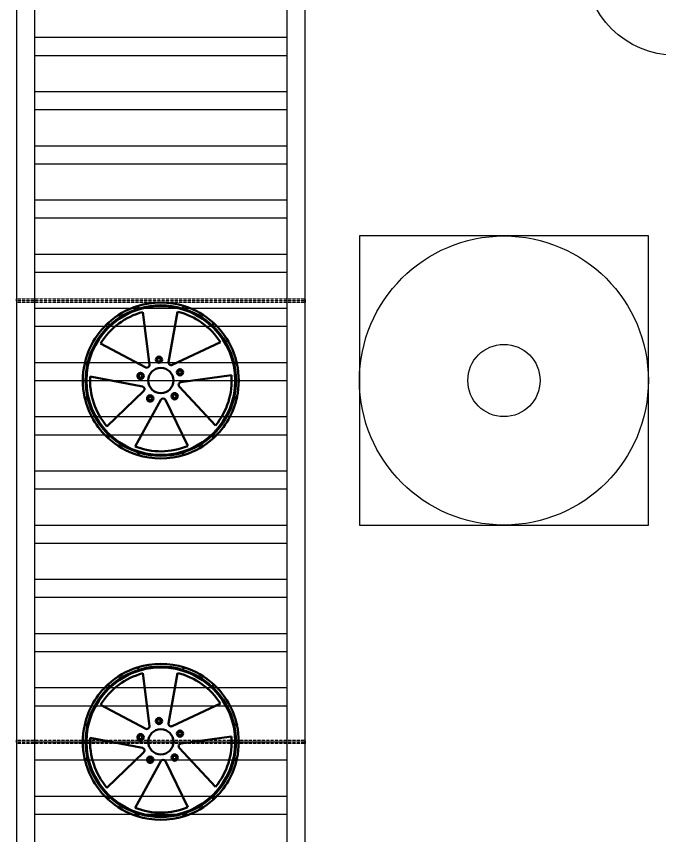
# Model space of a CAD drawing. Header units: millimetres. Extents: x -395 to 4905, y 2401 to 9404.
# Drawn here: x 1855 to 3636, y 4744 to 7012 of the extents above; entities that cross this region are included whole.
import ezdxf

# ---------------------------------------------------------------- set-up
doc = ezdxf.new("R2010")
doc.units = ezdxf.units.MM
doc.linetypes.add('TransientTextAxis', pattern=[0.3, 0.2, -0.1, 0, 0])
for name, color, linetype in [('Lineas', 7, 'Continuous'), ('PDF3_Visible (ISO)', 7, 'Continuous'), ('Sensores', 10, 'TransientTextAxis')]:
    doc.layers.add(name, color=color, linetype=linetype)

# ---------------------------------------------------------------- blocks, each defined once
blk = doc.blocks.new('*U9')
at = {"layer": 'Lineas'}
for p, q in [((-350, 25), (350, 25)), ((-350, -25), (350, -25))]:
    blk.add_line(p, q, dxfattribs=at)
blk = doc.blocks.new('*U10')
at = {"layer": 'Lineas', "color": 0, "linetype": 'ByBlock', "lineweight": -2, "transparency": 16777216}
for p in [(0, 4350), (0, 4200), (0, 4050), (0, 3900), (0, 3750), (0, 3600), (0, 3450), (0, 3300), (0, 3150), (0, 3000), (0, 2850), (0, 2700), (0, 2550), (0, 2400), (0, 2250)]:
    blk.add_blockref('*U9', p, dxfattribs=at)
blk = doc.blocks.new('Rin')
at = {"layer": 'PDF3_Visible (ISO)', "lineweight": 50}
for points in [[(202.7, 48.4, 0.145642), (143.2, 151.3, 0.117697), (59.4, 199.7, 0.145642), (-59.4, 199.7, 0.117697), (-143.2, 151.3), (-145.4, 159.5)], [(65.5, 205.7, 0.155202), (-65.4, 205.7), (-59.5, 199.7)], [(-166.9, 102.8), (-41.9, 36.3, 0.611277), (-31.7, 43.4), (-49.6, 189.6)], [(165, 105.8), (31.5, 43.5, -0.613104), (21.6, 51.1), (46.2, 190.5)], [(-143.2, 151.3, 0.145642), (-202.7, 48.4, 0.117697), (-202.7, -48.4, 0.145642), (-143.2, -151.3, 0.117697), (-59.5, -199.7)], [(-59.4, -199.7, 0.145642), (59.4, -199.7, 0.117697), (143.2, -151.3, 0.145642), (202.6, -48.4, 0.117697), (202.7, 48.3)], [(-149.3, -126.9), (-47.5, -28.6, 0.606443), (-51, -16.7), (-195.7, 11.5)], [(151.6, -124.2), (51.1, -16.4, -0.60121), (55.2, -4.7), (195.4, 15)], [(-71.3, -182.5), (0.1, -53.6, -0.607275), (12.5, -53.9), (74.6, -181.2)], [(-145.4, -159.5, 0.108205), (-65.5, -205.7, 0.155202), (65.4, -205.7)]]:
    blk.add_lwpolyline(points, format="xyb", dxfattribs=at)
for points in [[(59.5, 199.7), (65.4, 205.7)], [(145.4, 159.5), (143.3, 151.3)], [(-210.9, 46.2), (-202.7, 48.4)], [(202.7, 48.4), (210.9, 46.2)], [(-202.7, -48.3), (-210.9, -46.2)], [(210.9, -46.2), (202.7, -48.3)], [(-145.4, -159.5), (-143.2, -151.3)], [(143.3, -151.3), (145.4, -159.5)], [(-59.5, -199.7), (-65.4, -205.7)], [(65.4, -205.7), (59.5, -199.7)]]:
    blk.add_lwpolyline(points, dxfattribs=at)
for centre, radius in [((0, 0), 205.9), ((-5.3, 57.5), 8.74), ((-5.3, 57.5), 4.98), ((0, 0), 35), ((53, 22.8), 8.74), ((53, 22.9), 4.98), ((-56.3, 12.7), 8.76), ((-56.3, 12.8), 4.98), ((-29.5, -49.6), 8.76), ((-29.5, -49.6), 4.98), ((38.1, -43.4), 8.74), ((38.1, -43.4), 4.98)]:
    blk.add_circle(centre, radius, dxfattribs=at)
for radius, start, end in [(215.8, 107.6439, 132.3466), (215.9, 47.6421, 72.3448), (196, 104.6558, 148.3649), (196, 32.6569, 76.3661), (215.9, 132.347, 167.6351), (215.9, 12.3487, 47.6368), (215.9, 167.6402, 192.3429), (215.8, 347.6402, 12.3429), (196, 176.6549, 220.364), (196, 320.6524, 4.3615), (215.9, 192.3487, 227.6368), (215.9, 312.347, 347.6351), (196, 248.6534, 292.3625), (215.9, 287.6384, 312.3412)]:
    blk.add_arc((0, 0), radius, start, end, dxfattribs=at)

msp = doc.modelspace()

# ---------------------------------------------------------------- linework, layer by layer
at = {"layer": 'Lineas'}
for points in [[(1855.2, 2404), (2655.2, 2404), (2655.2, 9404), (1855.2, 9404)], [(1905.2, 2454), (2605.2, 2454), (2605.2, 9354), (1905.2, 9354)], [(2805.2, 5604), (3605.2, 5604), (3605.2, 6404), (2805.2, 6404)]]:
    msp.add_lwpolyline(points, close=True, dxfattribs=at)
for centre, radius in [((3680.2, 7154), 250), ((3205.2, 6004), 400), ((3205.2, 6004), 100)]:
    msp.add_circle(centre, radius, dxfattribs=at)
at = {"layer": 'Sensores'}
for p, q in [((1855.2, 6229.9), (2655.2, 6229.9)), ((1855.2, 6219.9), (1855.2, 6229.9)), ((2655.2, 6224.9), (1855.2, 6224.9)), ((2655.2, 6219.9), (1855.2, 6219.9)), ((2655.2, 6229.9), (2655.2, 6219.9)), ((1855.2, 5009), (2655.2, 5009)), ((1855.2, 4999), (1855.2, 5009)), ((1855.2, 5004), (2655.2, 5004)), ((2655.2, 4999), (1855.2, 4999)), ((2655.2, 5009), (2655.2, 4999))]:
    msp.add_line(p, q, dxfattribs=at)

# ---------------------------------------------------------------- block references
at = {"layer": 'Lineas'}
for name, p in [('*U10', (2255.2, 2579)), ('Rin', (2255.2, 6004)), ('Rin', (2255.2, 5004))]:
    msp.add_blockref(name, p, dxfattribs=at)

doc.saveas('drawing.dxf')
